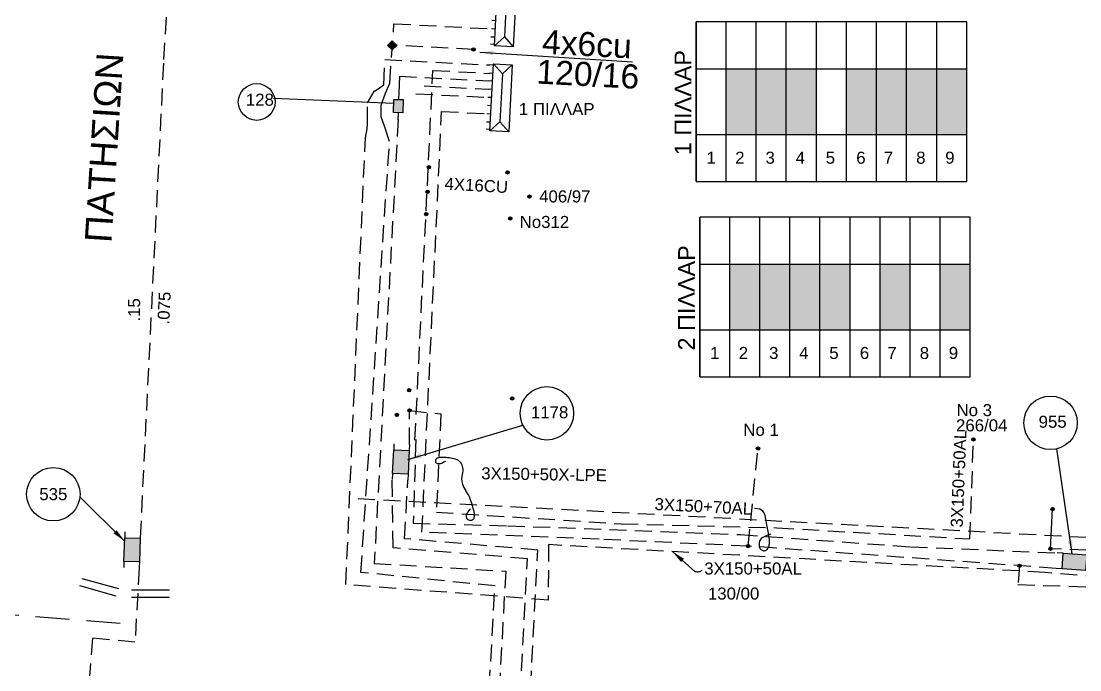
# Model space of a CAD drawing. Header units: millimetres. Extents: x 738 to 2138, y 37 to 533.
# Drawn here: x 839.1 to 918.4, y 270.9 to 319.4 of the extents above; entities that cross this region are included whole.
import ezdxf
from ezdxf.enums import TextEntityAlignment as Align

# ---------------------------------------------------------------- set-up
doc = ezdxf.new("R2010")
doc.units = ezdxf.units.MM
doc.linetypes.add('DASHED', pattern=[19.05, 12.7, -6.35])
for name, color, linetype in [('Link Box 2 Διευθύνσεων', 7, 'Continuous'), ('Link Box 4 Διευθύνσεων', 7, 'Continuous'), ('Άγνωστα', 7, 'Continuous'), ('Ασφαλειοκιβώτια Χ.Τ 9 αναχωρήσεων', 7, 'Continuous'), ('Επιγραφές - Σχήματα', 7, 'Continuous'), ('Καλώδια ΧΤ   3x150+50AL', 7, 'DASHED'), ('Καλώδια ΧΤ   3x150+50AL XLPE', 7, 'DASHED'), ('Καλώδια ΧΤ   3x150+70 AL', 7, 'DASHED'), ('Καλώδια ΧΤ   3x150AL+50CU', 7, 'DASHED'), ('Συνδέσεις', 7, 'Continuous'), ('Τομή', 7, 'Continuous'), ('Υποσταθμός πόλεως', 7, 'Continuous'), ('Υπόβαθρο ΔΕΗ', 7, 'Continuous'), ('Υπόγεια Καλώδια Δικτύου ΧΤ   .075', 7, 'DASHED'), ('Υπόγεια Καλώδια Δικτύου ΧΤ   .15', 7, 'DASHED'), ('Υπόγεια καλώδια Παροχών ΧΤ   .0225', 7, 'DASHED'), ('Υπόγεια καλώδια Παροχών ΧΤ   4x16CU', 7, 'DASHED'), ('Υπόγεια καλώδια Παροχών ΧΤ   4x50AL', 7, 'DASHED'), ('Υπόγεια καλώδια Παροχών ΧΤ   4x6', 7, 'DASHED')]:
    doc.layers.add(name, color=color, linetype=linetype)
doc.styles.add('arial', font='arial.ttf')
doc.styles.get("Standard").update_dxf_attribs({"font": 'arial.ttf'})
doc.linetypes.add('SYN_LINE', pattern='A,0.5,-0.0001,["/\\/\\/\\/",Standard,S=0.1,R=0,X=0,Y=-0.05],-0.25', length=0.7501)
doc.dimstyles.new('ISO-25', dxfattribs={"dimtxt": 2.5, "dimasz": 2.5, "dimexe": 1.25, "dimexo": 0.625, "dimtad": 1, "dimtxsty": 'Standard', "dimcen": 2.5, "dimadec": 0, "dimazin": 0, "dimtfac": 1, "dimtmove": 0, "dimatfit": 3, "dimfxl": 1, "dimarcsym": 0})

# ---------------------------------------------------------------- blocks, each defined once
blk = doc.blocks.new('LINK BOX 4 ΑΝΑΧΩΡΗΣΕΩΝ')
at = {"layer": 'Link Box 4 Διευθύνσεων', "ltscale": 40}
blk.add_hatch(color=256, dxfattribs=at).paths.add_polyline_path([(-3.54, 0), (-3.54, -4.67), (3.54, -4.67), (3.54, 0)])
for p, q in [((-3.54, 0), (-5.33, 0)), ((5.33, 0), (3.54, 0)), ((-3.54, -4.67), (-5.33, -4.67)), ((5.33, -4.67), (3.54, -4.67))]:
    blk.add_line(p, q, dxfattribs=at)
blk.add_lwpolyline([(-3.54, -4.67), (-3.54, 0), (3.54, 0), (3.54, -4.67)], close=True, dxfattribs=at)
blk = doc.blocks.new('ΤΟΜΗ')
at = {"layer": 'Τομή', "ltscale": 40}
for p, q in [((-5.68, 0), (5.68, 0)), ((5.68, -2.33), (-5.68, -2.33))]:
    blk.add_line(p, q, dxfattribs=at)
blk = doc.blocks.new('_ΣΥΝΔΕΣΗ')
at = {"layer": 'Συνδέσεις', "linetype": 'SYN_LINE', "ltscale": 40}
blk.add_hatch(color=256, dxfattribs=at).paths.add_polyline_path([(-116.75, 2339.64, 1), (-117.75, 2339.64, 1)])
at = {"layer": 'Συνδέσεις'}
blk.add_circle((-117.25, 2339.64), 0.5, dxfattribs=at)
blk = doc.blocks.new('LINK BOX 2 ΑΝΑΧΩΡΗΣΕΩΝ')
at = {"layer": 'Link Box 2 Διευθύνσεων', "ltscale": 40}
blk.add_hatch(color=256, dxfattribs=at).paths.add_polyline_path([(-2.02, 1.29), (-2.02, -1.45), (1.89, -1.45), (1.89, 1.29)])
for p, q in [((-2.02, -0.08), (-4.26, -0.08)), ((4.12, -0.08), (1.89, -0.08))]:
    blk.add_line(p, q, dxfattribs=at)
blk.add_lwpolyline([(-2.02, -1.45), (-2.02, 1.29), (1.89, 1.29), (1.89, -1.45)], close=True, dxfattribs=at)
blk = doc.blocks.new('ΑΣΦΑΛΕΙΟΚΙΒΩΤΙΟ ΥΠΟΣΤΑΘΜΟΥ 9 ΑΝΑΧΩΡΗΣΕΩΝ')
at = {"layer": 'Ασφαλειοκιβώτια Χ.Τ 9 αναχωρήσεων', "ltscale": 40}
for p, q in [((-23.8, 40.36), (24.02, 40.36)), ((-9.72, 40.36), (-9.72, -40.64)), ((9.94, 40.36), (9.94, -40.64)), ((-23.8, 31.36), (24.02, 31.36)), ((-23.8, 22.36), (24.02, 22.36)), ((-23.8, 13.36), (24.02, 13.36)), ((-23.8, 4.36), (24.02, 4.36)), ((-23.8, -4.64), (24.02, -4.64)), ((-23.8, -13.64), (24.02, -13.64)), ((-23.8, -22.64), (24.02, -22.64)), ((-23.8, -31.64), (24.02, -31.64))]:
    blk.add_line(p, q, dxfattribs=at)
at = {"layer": 'Ασφαλειοκιβώτια Χ.Τ 9 αναχωρήσεων'}
blk.add_lwpolyline([(-23.8, -40.64), (24.02, -40.64), (24.02, 40.36), (-23.8, 40.36)], close=True, dxfattribs=at)
for s, p in [('1', (-18.45, 37.24)), ('2', (-18.45, 28.67)), ('3', (-18.45, 19.6)), ('4', (-18.45, 10.58)), ('5', (-18.45, 1.57)), ('6', (-18.45, -7.57)), ('7', (-18.45, -15.81)), ('8', (-18.45, -25.5)), ('9', (-18.45, -34.19))]:
    blk.add_text(s, height=3.6, rotation=270, dxfattribs=at).set_placement(p)
at = {"layer": 'Ασφαλειοκιβώτια Χ.Τ 9 αναχωρήσεων', "ltscale": 40}
for tag, height, p in [('ΟΝΟΜΑ', 5, (-0.16, 44.31)), ('ΚΕΙΜΕΝΟ 1', 2, (17.06, 35.59)), ('ΚΕΙΜΕΝΟ 2', 2, (17.06, 26.88)), ('ΚΕΙΜΕΝΟ 3', 2, (17.06, 17.69)), ('ΚΕΙΜΕΝΟ 4', 2, (17.06, 8.71)), ('ΚΕΙΜΕΝΟ 5', 2, (17.06, -0.13)), ('ΚΕΙΜΕΝΟ 6', 2, (17.06, -9.05)), ('ΚΕΙΜΕΝΟ 7', 2, (17.06, -18.13)), ('ΚΕΙΜΕΝΟ 8', 2, (17.06, -26.85)), ('ΚΕΙΜΕΝΟ 9', 2, (17.06, -35.99)), ('ΣΧ', 2, (-0.1, -42.64))]:
    blk.add_attdef(tag, text='', height=height, dxfattribs=at).set_placement(p, align=Align.MIDDLE_CENTER)
blk = doc.blocks.new('TSONTA XT1')
at = {"ltscale": 40}
h = blk.add_hatch(color=256, dxfattribs=at)
h.dxf.hatch_style = 1
h.paths.add_polyline_path([(595.96, 2487.66), (597.07, 2488.77), (595.96, 2489.87), (594.85, 2488.77)])
blk.add_lwpolyline([(594.85, 2488.77), (595.96, 2489.87), (597.07, 2488.77), (595.96, 2487.66)], close=True, dxfattribs=at)
blk = doc.blocks.new('ΥΠΟΣΤΑΘΜΟΣ ΠΟΛΕΩΣ 9 ΑΝΑΧΩΡΗΣΕΩΝ')
at = {"layer": 'Υποσταθμός πόλεως', "ltscale": 40}
for p, q in [((-9.63, -2.82), (-9.63, -4)), ((-7.12, -2.82), (-7.12, -4)), ((-4.84, -2.82), (-4.84, -4)), ((-2.36, -2.82), (-2.36, -4)), ((0.09, -2.82), (0.09, -4)), ((2.55, -2.82), (2.55, -4)), ((5.02, -2.82), (5.02, -4)), ((7.48, -2.82), (7.48, -4)), ((9.61, -2.82), (9.61, -4))]:
    blk.add_line(p, q, dxfattribs=at)
blk.add_lwpolyline([(-10.02, 2.82), (10.02, 2.82), (10.02, -2.82), (-10.02, -2.82)], close=True, dxfattribs=at)
for points in [[(-7.21, 0), (-10.02, 2.82)], [(-10.02, -2.82), (-7.21, 0)], [(-7.21, 0), (7.21, 0)], [(7.21, 0), (10.02, 2.82)], [(10.02, -2.82), (7.21, 0)]]:
    blk.add_lwpolyline(points, dxfattribs=at)
at = {"layer": 'Υποσταθμός πόλεως', "linetype": 'SYN_LINE', "ltscale": 40, "flags": 1}
for tag, p in [('ΜΕΤΑΣΧΗΜΑΤΙΣΜΟΣ', (10.79, 1.71)), ('ΙΣΧΥΣ', (10.77, -1.08)), ('ΑΡΙΘΜΟΣ', (10.89, -3.8))]:
    blk.add_attdef(tag, p, '', height=1.8, dxfattribs=at)

msp = doc.modelspace()

# ---------------------------------------------------------------- hatches: boundary and pattern name
at = {"layer": 'Ασφαλειοκιβώτια Χ.Τ 9 αναχωρήσεων'}
h = msp.add_hatch(color=62, dxfattribs=at)
h.dxf.hatch_style = 1
h.paths.add_polyline_path([(891.894, 315.878), (891.894, 310.964), (894.144, 310.964), (894.144, 315.878)])
h = msp.add_hatch(color=5, dxfattribs=at)
h.dxf.hatch_style = 1
h.paths.add_polyline_path([(894.144, 315.878), (894.144, 310.964), (896.394, 310.964), (896.394, 315.878)])
h = msp.add_hatch(color=27, dxfattribs=at)
h.dxf.hatch_style = 1
h.paths.add_polyline_path([(896.394, 315.878), (896.394, 310.964), (898.644, 310.964), (898.644, 315.878)])
h = msp.add_hatch(color=30, dxfattribs=at)
h.dxf.hatch_style = 1
h.paths.add_polyline_path([(900.894, 315.878), (900.894, 310.964), (903.144, 310.964), (903.144, 315.878)])
h = msp.add_hatch(color=2, dxfattribs=at)
h.dxf.hatch_style = 1
h.paths.add_polyline_path([(903.144, 315.878), (903.144, 310.964), (905.394, 310.964), (905.394, 315.878)])
h = msp.add_hatch(color=173, dxfattribs=at)
h.dxf.hatch_style = 1
h.paths.add_polyline_path([(905.394, 315.878), (905.394, 310.964), (907.644, 310.964), (907.644, 315.878)])
h = msp.add_hatch(color=133, dxfattribs=at)
h.dxf.hatch_style = 1
h.paths.add_polyline_path([(907.644, 315.878), (907.644, 310.964), (909.894, 310.964), (909.894, 315.878)])
h = msp.add_hatch(color=62, dxfattribs=at)
h.dxf.hatch_style = 1
h.paths.add_polyline_path([(892.16, 301.27), (892.16, 296.356), (894.41, 296.356), (894.41, 301.27)])
h = msp.add_hatch(color=6, dxfattribs=at)
h.dxf.hatch_style = 1
h.paths.add_polyline_path([(894.41, 301.27), (894.41, 296.356), (896.66, 296.356), (896.66, 301.27)])
h = msp.add_hatch(color=27, dxfattribs=at)
h.dxf.hatch_style = 1
h.paths.add_polyline_path([(896.66, 301.27), (896.66, 296.356), (898.91, 296.356), (898.91, 301.27)])
h = msp.add_hatch(color=30, dxfattribs=at)
h.dxf.hatch_style = 1
h.paths.add_polyline_path([(903.41, 301.27), (903.41, 296.356), (905.66, 296.356), (905.66, 301.27)])
at = {"layer": 'Καλώδια ΧΤ   3x150AL+50CU', "linetype": 'DASHED', "ltscale": 0.1}
h = msp.add_hatch(color=1, dxfattribs=at)
h.dxf.hatch_style = 1
h.paths.add_polyline_path([(901.16, 301.27), (898.91, 301.27), (898.91, 296.356), (901.16, 296.356)])
h = msp.add_hatch(color=173, dxfattribs=at)
h.dxf.hatch_style = 1
h.paths.add_polyline_path([(910.16, 301.27), (907.91, 301.27), (907.91, 296.356), (910.16, 296.356)])

# ---------------------------------------------------------------- linework, layer by layer
at = {"layer": 'Άγνωστα', "color": 62, "linetype": 'DASHED', "ltscale": 0.1, "const_width": 0.0000003}
msp.add_lwpolyline([(869.3, 314.606), (868.165, 291.827), (875.893, 291.216)], dxfattribs=at)
at = {"layer": 'Άγνωστα', "color": 5, "linetype": 'DASHED', "ltscale": 0.1}
msp.add_lwpolyline([(867.907, 313.45, 0.0000003, 0.0000003, 0), (866.359, 279.511, 0.0000003, 0.0000003, 0), (866.359, 279.511, 0, 0, 0), (866.359, 279.511, 0, 0, 0), (866.359, 279.511, 0, 0, 0), (866.359, 279.511, 0, 0, 0), (876.353, 278.747, 0, 0, 0), (874.79, 250.482, 0, 0, 0), (874.535, 248.442, 0, 0, 0), (861.371, 249.282, 0, 0, 0), (848.68, 261.695, 0, 0, 0), (845.672, 262.608, 0, 0, 0), (843.576, 263.321, 0, 0, 0), (843.199, 263.818, 0, 0, 0), (843.728, 273.922, 0, 0, 0), (846.625, 273.853, 0, 0, 0), (846.72, 274.404, 0, 0, 0), (846.815, 278.588, 0, 0, 0)], format="xyseb", dxfattribs=at)
at = {"layer": 'Άγνωστα', "color": 5, "linetype": 'DASHED', "ltscale": 0.1, "const_width": 0.0000003}
msp.add_lwpolyline([(867.907, 313.45), (874.024, 313.13)], dxfattribs=at)
at = {"layer": 'Άγνωστα', "color": 30, "linetype": 'DASHED', "ltscale": 0.1}
msp.add_lwpolyline([(867.348, 312.084), (865.566, 278.885), (865.566, 278.885), (865.566, 278.885), (865.566, 278.885), (875.396, 278.297), (873.861, 249.849)], dxfattribs=at)
at = {"layer": 'Άγνωστα', "color": 173, "linetype": 'DASHED', "ltscale": 0.1, "const_width": 0.0000003}
for points in [[(869.646, 308.512), (875.533, 308.121)], [(869.458, 305.009), (875.683, 304.743)]]:
    msp.add_lwpolyline(points, dxfattribs=at)
at = {"layer": 'Άγνωστα', "color": 6, "ltscale": 0.1, "const_width": 0.0000003}
msp.add_lwpolyline([(867.038, 287.821), (867.071, 288.312), (867.262, 289.98)], dxfattribs=at)
at = {"layer": 'Άγνωστα', "color": 5, "linetype": 'DASHED', "ltscale": 0.2}
msp.add_lwpolyline([(781.509, 289.336), (781.012, 280.003), (782.47, 279.441), (783.248, 279.377), (846.72, 274.404)], dxfattribs=at)
at = {"layer": 'Άγνωστα', "color": 2, "linetype": 'DASHED', "ltscale": 0.1}
for points in [[(893.535, 280.174), (894.276, 287.474)], [(847.981, 278.549), (847.658, 272.981), (844.476, 273.299), (843.798, 264.223), (846.502, 264.156), (844.305, 224.464), (843.845, 217.057)]]:
    msp.add_lwpolyline(points, dxfattribs=at)
at = {"layer": 'Άγνωστα', "color": 6, "linetype": 'DASHED', "ltscale": 0.1}
for points in [[(864.953, 248.084), (864.944, 248.662), (874.931, 247.767), (875.379, 248.023), (877.018, 279.234), (866.98, 280.04), (866.914, 285.16)], [(864.565, 244.547), (865.846, 244.5), (865.846, 247.58), (876.112, 246.74), (877.791, 279.882), (867.835, 280.73), (868.08, 285.105)]]:
    msp.add_lwpolyline(points, dxfattribs=at)
at = {"layer": 'Επιγραφές - Σχήματα'}
for points in [[(870.9, 286.517), (870.775, 286.443), (870.665, 286.388), (870.569, 286.352), (870.486, 286.331), (870.415, 286.324), (870.354, 286.327), (870.303, 286.339), (870.262, 286.357), (870.228, 286.38), (870.201, 286.406), (870.182, 286.434), (870.168, 286.465), (870.16, 286.498), (870.157, 286.531), (870.159, 286.565), (870.165, 286.598), (870.175, 286.63), (870.189, 286.661), (870.206, 286.691), (870.228, 286.719), (870.255, 286.744), (870.286, 286.767), (870.323, 286.786), (870.365, 286.803), (870.413, 286.816), (870.467, 286.825), (870.528, 286.831), (870.595, 286.834), (870.67, 286.835), (870.752, 286.832), (870.842, 286.828), (870.94, 286.821), (871.047, 286.812), (871.159, 286.8), (871.276, 286.783), (871.394, 286.761), (871.51, 286.733), (871.623, 286.696), (871.731, 286.651), (871.829, 286.595), (871.918, 286.528), (871.994, 286.451), (872.059, 286.363), (872.111, 286.266), (872.149, 286.161), (872.174, 286.048), (872.183, 285.928), (872.178, 285.801), (872.158, 285.668), (872.133, 285.526), (872.111, 285.372), (872.103, 285.202), (872.119, 285.014), (872.168, 284.803), (872.262, 284.568), (872.408, 284.303)], [(872.76, 282.974), (872.656, 282.855), (872.574, 282.742), (872.513, 282.638), (872.472, 282.542), (872.449, 282.454), (872.444, 282.375), (872.454, 282.306), (872.48, 282.247), (872.518, 282.197), (872.567, 282.159), (872.624, 282.13), (872.686, 282.112), (872.749, 282.105), (872.812, 282.108), (872.872, 282.122), (872.924, 282.146), (872.968, 282.181), (873.003, 282.225), (873.03, 282.276), (873.049, 282.334), (873.062, 282.395), (873.068, 282.46), (873.07, 282.525), (873.066, 282.589), (873.058, 282.652), (873.046, 282.714), (873.03, 282.778), (873.012, 282.846), (872.99, 282.919), (872.965, 283), (872.938, 283.089), (872.909, 283.191), (872.878, 283.305), (872.842, 283.43), (872.8, 283.564), (872.748, 283.706), (872.686, 283.853), (872.61, 284.003), (872.518, 284.154), (872.408, 284.303)], [(895.239, 281.067), (894.978, 280.985), (894.777, 280.904), (894.627, 280.823), (894.521, 280.744), (894.45, 280.666), (894.407, 280.59), (894.383, 280.516), (894.369, 280.444), (894.361, 280.374), (894.356, 280.306), (894.355, 280.242), (894.359, 280.18), (894.37, 280.122), (894.386, 280.068), (894.411, 280.017), (894.443, 279.971), (894.483, 279.93), (894.531, 279.894), (894.584, 279.865), (894.64, 279.844), (894.699, 279.832), (894.759, 279.829), (894.817, 279.837), (894.872, 279.857), (894.923, 279.889), (894.97, 279.933), (895.011, 279.987), (895.047, 280.051), (895.077, 280.123), (895.101, 280.203), (895.119, 280.289), (895.129, 280.381), (895.133, 280.476), (895.131, 280.576), (895.124, 280.679), (895.112, 280.787), (895.096, 280.899), (895.078, 281.015), (895.058, 281.135), (895.036, 281.259), (895.015, 281.387), (894.993, 281.519), (894.97, 281.652), (894.946, 281.788), (894.922, 281.924), (894.896, 282.059), (894.869, 282.194), (894.839, 282.327), (894.807, 282.456), (894.767, 282.579), (894.713, 282.692), (894.639, 282.792), (894.538, 282.875), (894.405, 282.937), (894.233, 282.975), (894.017, 282.986)], [(916.173, 279.981), (916.322, 282.942)], [(889.56, 278.284), (889.643, 278.266), (889.724, 278.257), (889.801, 278.258), (889.873, 278.267), (889.94, 278.284), (890, 278.309), (890.053, 278.34), (890.097, 278.376)]]:
    msp.add_lwpolyline(points, dxfattribs=at)
for centre, radius in [((856.766, 313.398), 1.375), ((878.477, 290.11), 2), ((916.165, 289.398), 2), ((841.549, 284.057), 2)]:
    msp.add_circle(centre, radius, dxfattribs=at)
at = {"layer": 'Καλώδια ΧΤ   3x150+50AL', "color": 133, "ltscale": 0.1}
msp.add_lwpolyline([(971.068, 283.593), (949.467, 273.679), (933.166, 284.412), (933.166, 284.412), (933.166, 284.412), (927.685, 284.788), (926.854, 277.622), (925.759, 277.365), (915.731, 278.208), (878.589, 280.288), (878.587, 276.133), (863.437, 277.303), (863.437, 277.303), (864.898, 310.729), (865.037, 311.388), (865.063, 311.77), (865.063, 313.331), (865.571, 314.234), (865.627, 314.234), (866.267, 314.685), (866.353, 316.58), (874.184, 316.17)], dxfattribs=at)
at = {"layer": 'Καλώδια ΧΤ   3x150+50AL', "color": 17, "ltscale": 0.1}
msp.add_lwpolyline([(910.132, 280.708), (910.397, 288.156)], dxfattribs=at)
at = {"layer": 'Καλώδια ΧΤ   3x150+50AL XLPE', "color": 17, "ltscale": 0.1}
msp.add_lwpolyline([(868.204, 287.767), (868.21, 290.318), (870.553, 290.063), (870.212, 282.713), (884.042, 281.843), (895.694, 281.552), (910.132, 280.708)], dxfattribs=at)
at = {"layer": 'Καλώδια ΧΤ   3x150+70 AL', "color": 173, "ltscale": 0.1}
msp.add_lwpolyline([(868.674, 288.156), (868.474, 281.886), (875.552, 281.702), (892.963, 281.039), (905.692, 280.117), (916.659, 279.673)], dxfattribs=at)
at = {"layer": 'Καλώδια ΧΤ   3x150+70 AL', "color": 2, "ltscale": 0.1}
msp.add_lwpolyline([(913.844, 278.707), (913.717, 277.298), (928.25, 276.835), (928.957, 283.334), (933.628, 282.532), (933.628, 282.532)], dxfattribs=at)
at = {"layer": 'Καλώδια ΧΤ   3x150AL+50CU', "linetype": 'Continuous', "ltscale": 0.1}
msp.add_line((858.019, 313.676), (867.035, 313.313), dxfattribs=at)
at = {"layer": 'Καλώδια ΧΤ   3x150AL+50CU', "color": 30, "linetype": 'DASHED', "ltscale": 0.1}
for points in [[(867.451, 315.325), (867.391, 314.078)], [(867.451, 315.325), (874.205, 314.971)]]:
    msp.add_lwpolyline(points, dxfattribs=at)
at = {"layer": 'Καλώδια ΧΤ   3x150AL+50CU', "color": 173, "linetype": 'DASHED', "ltscale": 0.1}
msp.add_lwpolyline([(868.611, 288.107), (869.955, 315.764), (874.204, 315.541)], dxfattribs=at)
at = {"layer": 'Καλώδια ΧΤ   3x150AL+50CU', "color": 62, "linetype": 'DASHED', "ltscale": 0.1}
msp.add_lwpolyline([(869.3, 314.606), (874.089, 314.355)], dxfattribs=at)
at = {"layer": 'Καλώδια ΧΤ   3x150AL+50CU', "color": 27, "linetype": 'DASHED', "ltscale": 0.1}
msp.add_lwpolyline([(868.684, 314.01), (874.07, 313.744)], dxfattribs=at)
at = {"layer": 'Καλώδια ΧΤ   3x150AL+50CU', "color": 2, "linetype": 'DASHED', "ltscale": 0.1}
msp.add_lwpolyline([(916.578, 278.509), (893.535, 280.174), (882.386, 280.685), (869.126, 281.208), (869.126, 281.208), (869.126, 281.208), (870.605, 312.691), (874.14, 312.506)], dxfattribs=at)
at = {"layer": 'Καλώδια ΧΤ   3x150AL+50CU', "linetype": 'DASHED', "ltscale": 0.1}
msp.add_lwpolyline([(864.349, 283.741), (923.962, 280.563)], dxfattribs=at)
at = {"layer": 'Υπόβαθρο ΔΕΗ', "ltscale": 0.1, "const_width": 0.0000003}
for points in [[(782.026, 280.351), (845.817, 275.005), (853.688, 411.72)], [(868.932, 377.837), (864.349, 283.741), (923.962, 280.563), (938.984, 373.708), (868.864, 377.735)], [(874.372, 377.467), (874.372, 377.332), (869.481, 283.467)]]:
    msp.add_lwpolyline(points, dxfattribs=at)
at = {"layer": 'Υπόγεια Καλώδια Δικτύου ΧΤ   .075', "color": 27, "ltscale": 0.1, "const_width": 0.0000003}
msp.add_lwpolyline([(868.684, 314.01), (868.349, 305.107), (867.894, 298.249), (867.501, 291.395), (868.235, 290.945), (868.204, 287.767)], dxfattribs=at)
at = {"layer": 'Υπόγεια Καλώδια Δικτύου ΧΤ   .15', "color": 173, "ltscale": 0.1}
msp.add_lwpolyline([(857.263, 454.815), (858.411, 453.83), (857.286, 428.417), (856.353, 411.676), (856.353, 411.676), (853.996, 382.452), (852.457, 380.119), (853.518, 378.686), (849.787, 316.312), (848.069, 281.212)], dxfattribs=at)
at = {"layer": 'Υπόγεια Καλώδια Δικτύου ΧΤ   .15', "color": 133, "ltscale": 0.1}
msp.add_lwpolyline([(934.436, 376.597, 0.0000003, 0.0000003, 0), (923.557, 376.282, 0.0000003, 0.0000003, 0), (919.54, 376.478, 0.0000003, 0.0000003, 0), (852.252, 379.474, 0.0000003, 0.0000003, 0), (847.622, 288.167, 0.0000003, 0.0000003, 0), (847.499, 282.571, 0.0000003, 0.0000003, 0), (846.885, 282.571, 0.0000003, 0.0000003, 0), (846.904, 281.294, 0, 0, 0)], format="xyseb", dxfattribs=at)
at = {"layer": 'Υπόγεια Καλώδια Δικτύου ΧΤ   .15', "color": 1, "linetype": 'DASHED', "ltscale": 0.1}
msp.add_lwpolyline([(779.969, 264.539), (779.996, 265.906), (801.021, 264.293), (802.375, 265.5), (813.398, 264.854), (813.377, 263.626), (841.476, 261.406), (844.63, 263.584), (849.128, 262.643), (861.172, 251.385), (873.042, 250.636), (874.605, 277.194), (864.564, 278.214), (864.564, 278.214), (866.705, 310.443), (866.362, 311.509), (866.091, 312.286), (866.091, 313.135), (866.091, 313.171), (866.398, 314.056), (866.723, 314.814), (867.038, 319.254), (867.038, 319.254), (874.325, 318.872)], dxfattribs=at)
at = {"layer": 'Υπόγεια καλώδια Παροχών ΧΤ   .0225', "color": 2, "ltscale": 0.1}
msp.add_lwpolyline([(925.854, 289.283), (925.969, 288.899), (924.597, 279.629), (916.173, 279.981)], dxfattribs=at)
at = {"layer": 'Υπόγεια καλώδια Παροχών ΧΤ   4x16CU', "color": 173, "ltscale": 0.1, "const_width": 0.0000003}
msp.add_lwpolyline([(869.549, 306.674), (877.169, 306.314)], dxfattribs=at)
at = {"layer": 'Υπόγεια καλώδια Παροχών ΧΤ   4x6', "color": 1, "linetype": 'DASHED', "ltscale": 0.1}
msp.add_lwpolyline([(872.994, 317.325), (872.994, 317.325), (867.234, 317.641)], dxfattribs=at)

# ---------------------------------------------------------------- block references
at = {"color": 62, "xscale": 0.25, "yscale": 0.25, "zscale": 0.25}
for p in [(897.478, -293.079), (905.206, -293.69), (896.574, -294.916), (897.522, -294.588)]:
    msp.add_blockref('_ΣΥΝΔΕΣΗ', p, dxfattribs=at)
at = {"layer": 'Link Box 2 Διευθύνσεων', "xscale": 0.2500000000000032, "yscale": 0.2500000000000032, "zscale": 0.2500000000000032, "rotation": 88.30144182899726}
msp.add_blockref('LINK BOX 2 ΑΝΑΧΩΡΗΣΕΩΝ', (867.348, 313.114), dxfattribs=at)
at = {"layer": 'Link Box 4 Διευθύνσεων'}
for p, xscale, yscale, zscale, rotation in [((866.976, 286.49), 0.2500000000000231, 0.2500000000000231, 0.2500000000000231, 87.3259157439193), ((846.859, 279.919), 0.2500000000000258, 0.2500000000000258, 0.2500000000000258, 88.10470630112887), ((917.988, 279.581), 0.2500000000000474, 0.2500000000000474, 0.2500000000000474, 356.0070297294178)]:
    msp.add_blockref('LINK BOX 4 ΑΝΑΧΩΡΗΣΕΩΝ', p, dxfattribs=dict(at, xscale=xscale, yscale=yscale, zscale=zscale, rotation=rotation))
at = {"layer": 'Άγνωστα', "color": 62, "xscale": 0.25, "yscale": 0.25, "zscale": 0.25}
for p in [(898.968, -276.395), (904.846, -276.785), (898.771, -279.897), (905.047, -280.223)]:
    msp.add_blockref('_ΣΥΝΔΕΣΗ', p, dxfattribs=at)
at = {"layer": 'Ασφαλειοκιβώτια Χ.Τ 9 αναχωρήσεων', "color": 62, "xscale": 0.25, "yscale": 0.25, "zscale": 0.25, "rotation": 90}
for p, values in [((899.735, 313.393), {'ΟΝΟΜΑ': '1 ΠΙΛΛΑΡ'}), ((900.002, 298.786), {'ΟΝΟΜΑ': '2 ΠΙΛΛΑΡ'})]:
    msp.add_blockref('ΑΣΦΑΛΕΙΟΚΙΒΩΤΙΟ ΥΠΟΣΤΑΘΜΟΥ 9 ΑΝΑΧΩΡΗΣΕΩΝ', p, dxfattribs=at).add_auto_attribs(values)
at = {"layer": 'Συνδέσεις'}
for name, p, xscale, yscale, zscale in [('TSONTA XT1', (683.632, -447.707), 0.3075184835441075, 0.3075184835441075, 0.3075184835441075), ('_ΣΥΝΔΕΣΗ', (923.588, -297.435), 0.25, 0.25, 0.25), ('_ΣΥΝΔΕΣΗ', (939.709, -296.753), 0.25, 0.25, 0.25), ('_ΣΥΝΔΕΣΗ', (945.633, -301.967), 0.25, 0.25, 0.25), ('_ΣΥΝΔΕΣΗ', (922.846, -304.735), 0.25, 0.25, 0.25), ('_ΣΥΝΔΕΣΗ', (945.484, -304.928), 0.25, 0.25, 0.25), ('_ΣΥΝΔΕΣΗ', (943.156, -306.202), 0.25, 0.25, 0.25)]:
    msp.add_blockref(name, p, dxfattribs=dict(at, xscale=xscale, yscale=yscale, zscale=zscale))
at = {"layer": 'Τομή', "xscale": 0.250000000000003, "yscale": 0.250000000000003, "zscale": 0.250000000000003, "rotation": 344.4212065314602}
msp.add_blockref('ΤΟΜΗ', (845.052, 277.381), dxfattribs=at)
at = {"layer": 'Τομή', "xscale": 0.25, "yscale": 0.25, "zscale": 0.25}
msp.add_blockref('ΤΟΜΗ', (848.831, 276.914), dxfattribs=at)
at = {"layer": 'Υποσταθμός πόλεως', "rotation": 267}
for p, xscale, yscale, zscale in [((875.39, 320.072), 0.2499999999999999, 0.2499999999999999, 0.2499999999999999), ((875.057, 313.714), 0.25, 0.25, 0.25)]:
    msp.add_blockref('ΥΠΟΣΤΑΘΜΟΣ ΠΟΛΕΩΣ 9 ΑΝΑΧΩΡΗΣΕΩΝ', p, dxfattribs=dict(at, xscale=xscale, yscale=yscale, zscale=zscale))
at = {"layer": 'Υπόγεια Καλώδια Δικτύου ΧΤ   .075', "color": 62, "xscale": 0.25, "yscale": 0.25, "zscale": 0.25}
msp.add_blockref('_ΣΥΝΔΕΣΗ', (902.302, -267.58), dxfattribs=at)
at = {"layer": 'Υπόγεια καλώδια Παροχών ΧΤ   4x16CU', "color": 62, "xscale": 0.25, "yscale": 0.25, "zscale": 0.25}
for p in [(898.862, -278.232), (906.481, -278.592)]:
    msp.add_blockref('_ΣΥΝΔΕΣΗ', p, dxfattribs=at)

# ---------------------------------------------------------------- texts
at = {"layer": 'Επιγραφές - Σχήματα', "insert": (843.898, 302.951), "char_height": 2, "width": 42.55033, "attachment_point": 1, "rotation": 86.3565, "style": 'arial'}
msp.add_mtext('ΠΑΤΗΣΙΩΝ', dxfattribs=at)
at = {"layer": 'Επιγραφές - Σχήματα', "char_height": 0.9, "width": 2.34233, "attachment_point": 1}
for s, insert in [('128', (855.956, 314.021)), ('1178', (877.286, 290.64)), ('955', (915.272, 289.929))]:
    msp.add_mtext(s, dxfattribs=dict(at, insert=insert))
at = {"layer": 'Επιγραφές - Σχήματα', "char_height": 0.9, "style": 'arial'}
for s, insert, width, attachment_point in [('1 ΠΙΛΛΑΡ', (876.384, 313.318), 84.18588, 1), ('406/97', (877.901, 306.786), 84.18588, 1), ('No312', (876.444, 304.876), 84.18588, 1), ('No 3', (909.129, 290.798), 84.18588, 1), ('No 1', (893.178, 289.324), 84.18588, 1), ('266/04', (909.092, 289.661), 84.18588, 1), ('535', (841.549, 284.057), 2.46324, 5), ('130/00', (890.529, 277.074), 84.18588, 1)]:
    msp.add_mtext(s, dxfattribs=dict(at, insert=insert, width=width, attachment_point=attachment_point))
at = {"layer": 'Καλώδια ΧΤ   3x150+50AL', "insert": (908.688, 281.589), "char_height": 0.9, "width": 84.18588, "attachment_point": 1, "rotation": 87.69581, "style": 'arial'}
msp.add_mtext('3X150+50AL', dxfattribs=at)
at = {"layer": 'Καλώδια ΧΤ   3x150+50AL', "insert": (890.255, 278.95), "char_height": 0.9, "width": 84.18588, "attachment_point": 1, "style": 'arial'}
msp.add_mtext('3X150+50AL', dxfattribs=at)
at = {"layer": 'Καλώδια ΧΤ   3x150+50AL XLPE', "insert": (873.579, 286.076), "char_height": 0.9, "width": 84.18588, "attachment_point": 1, "rotation": 359.08656, "style": 'arial'}
msp.add_mtext('3X150+50X-LPE', dxfattribs=at)
at = {"layer": 'Καλώδια ΧΤ   3x150+70 AL', "insert": (886.56, 283.781), "char_height": 0.9, "width": 84.18588, "attachment_point": 1, "rotation": 357.09566, "style": 'arial'}
msp.add_mtext('3X150+70AL', dxfattribs=at)
at = {"layer": 'Υπόγεια Καλώδια Δικτύου ΧΤ   .075', "insert": (849.323, 296.784), "char_height": 0.9, "width": 84.18588, "attachment_point": 1, "rotation": 87.1034, "style": 'arial'}
msp.add_mtext('.075', dxfattribs=at)
at = {"layer": 'Υπόγεια Καλώδια Δικτύου ΧΤ   .15', "insert": (847.143, 296.973), "char_height": 0.9, "width": 84.18588, "attachment_point": 1, "rotation": 89.84791, "style": 'arial'}
msp.add_mtext('.15', dxfattribs=at)
at = {"layer": 'Υπόγεια καλώδια Παροχών ΧΤ   4x16CU', "insert": (870.855, 307.75), "char_height": 0.9, "width": 84.18588, "attachment_point": 1, "rotation": 356.74951, "style": 'arial'}
msp.add_mtext('4X16CU', dxfattribs=at)
at = {"layer": 'Υπόγεια καλώδια Παροχών ΧΤ   4x50AL', "color": 7, "ltscale": 0.2, "char_height": 1.8, "attachment_point": 1, "rotation": 357}
for s, insert in [('4x6cu', (878.174, 318.809)), ('120/16', (877.757, 316.578))]:
    msp.add_mtext_dynamic_manual_height_columns(s, width=1.8, gutter_width=12.5, heights=[0.118], dxfattribs=dict(at, insert=insert))

# ---------------------------------------------------------------- leaders
at = {"layer": 'Επιγραφές - Σχήματα', "ltscale": 40}
msp.add_leader([(873.456, 317.121), (884.893, 316.406)], dimstyle='ISO-25', override={"dimasz": 1, "dimtad": 0}, dxfattribs=at)
at = {"layer": 'Επιγραφές - Σχήματα'}
for points, override in [([(868.085, 286.659), (876.682, 289.229)], {"dimasz": 1, "dimgap": 0.625, "dimtad": 0}), ([(917.774, 279.594), (916.642, 287.456)], {"dimasz": 1, "dimgap": 0.625, "dimtad": 0}), ([(846.88, 280.549), (843.538, 283.851)], {"dimasz": 1, "dimtad": 0}), ([(887.875, 279.768), (889.56, 278.284)], {"dimasz": 1, "dimgap": 0.625, "dimtad": 0})]:
    msp.add_leader(points, dimstyle='ISO-25', override=override, dxfattribs=at)

doc.saveas('drawing.dxf')
